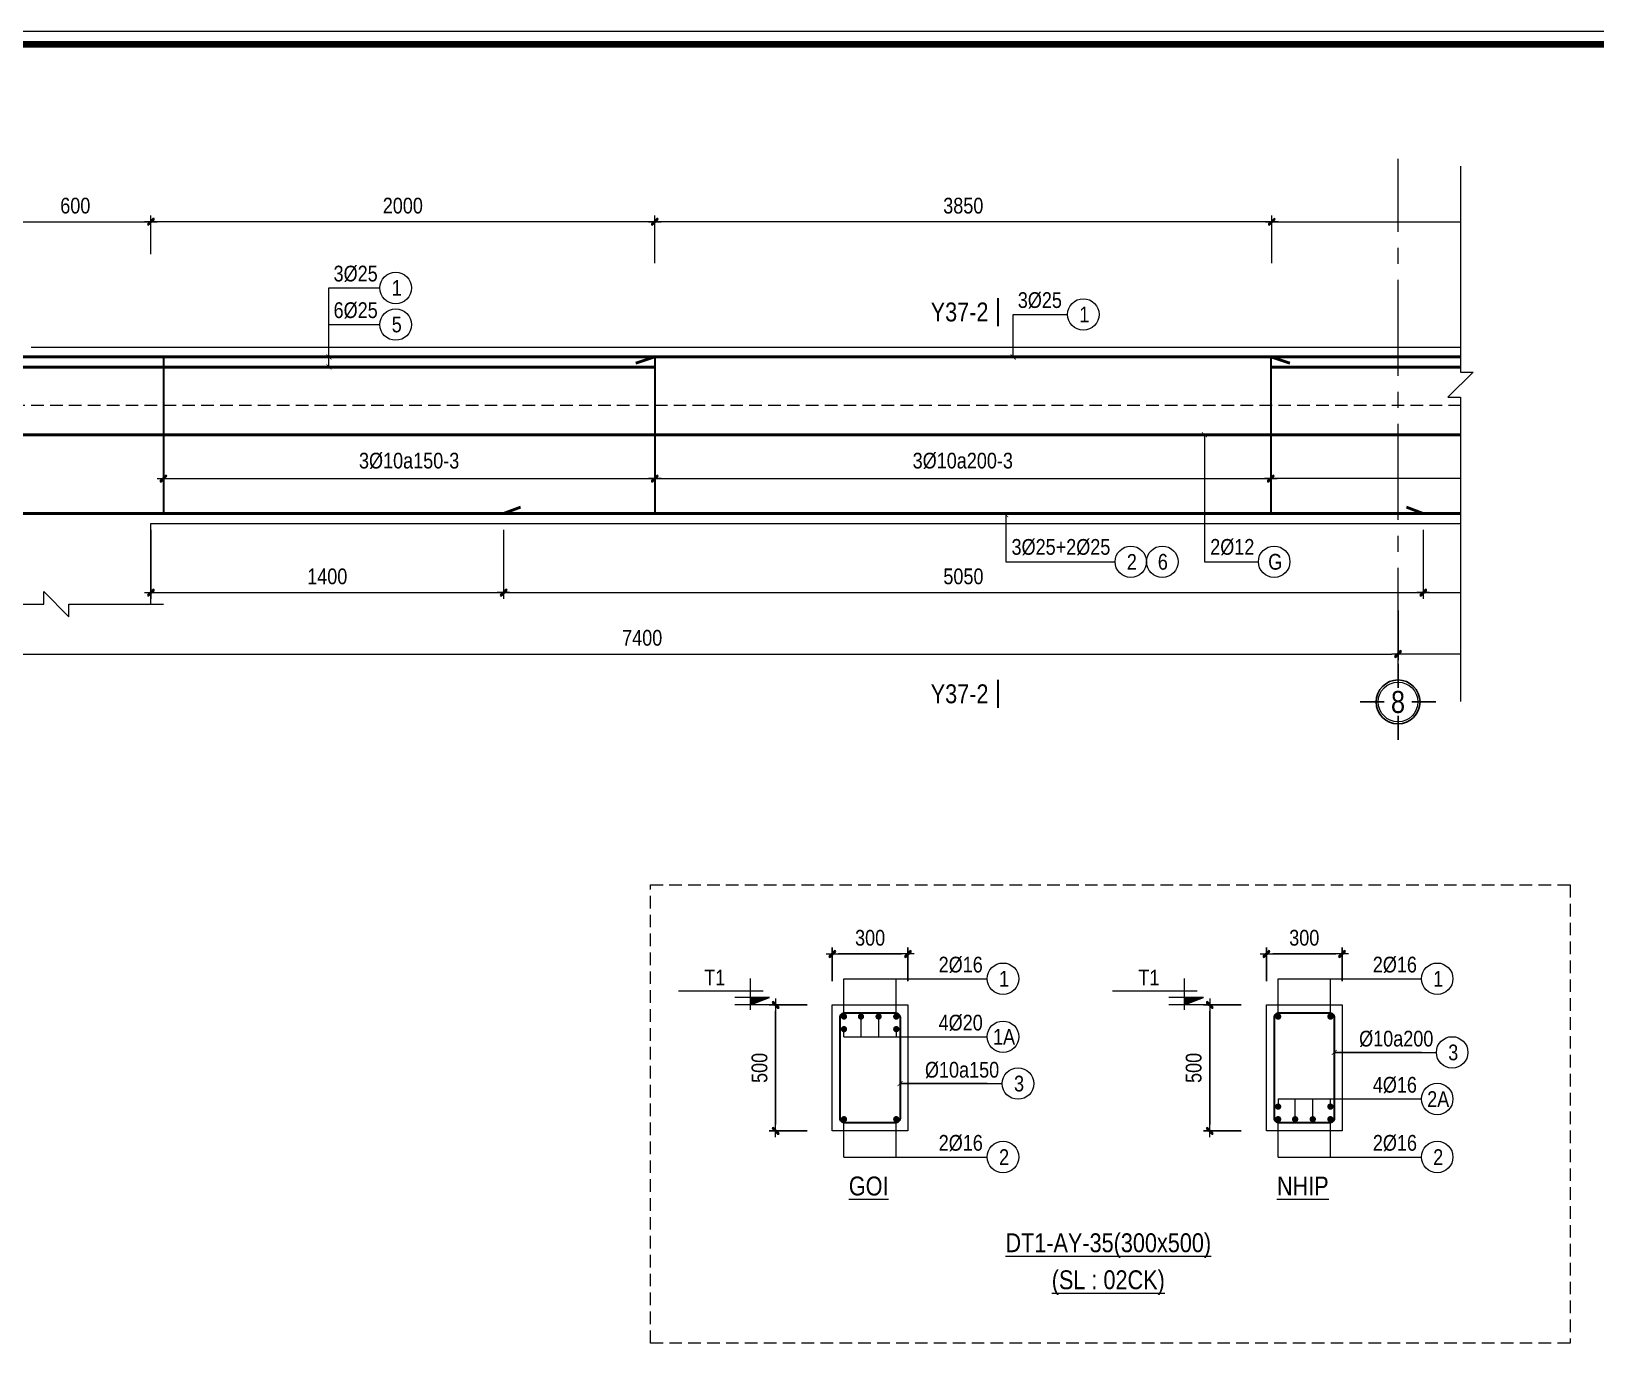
# Model space of a CAD drawing. Header units: millimetres. Extents: x 397144 to 8960116, y 345581 to 674207.
# Drawn here: x 5183217 to 5189426, y 658216 to 663512 of the extents above; entities that cross this region are included whole.
import ezdxf
from ezdxf.enums import TextEntityAlignment as Align
from ezdxf.xclip import XClip

# ---------------------------------------------------------------- set-up
doc = ezdxf.new("R2010")
doc.units = ezdxf.units.MM
doc.header["$XCLIPFRAME"] = 0
doc.header["$PDSIZE"] = -10
doc.linetypes.add('CENTER2', pattern=[28.575, 19.05, -3.175, 3.175, -3.175])
doc.linetypes.add('HIDDEN', pattern=[0.375, 0.25, -0.125])
doc.layers.get('0').update_dxf_attribs({"linetype": 'CONTINUOUS'})
doc.layers.get('Defpoints').update_dxf_attribs({"color": 12, "linetype": 'CONTINUOUS'})
for name, color, linetype, lineweight in [('2', 2, 'CONTINUOUS', 20), ('CDAI', 8, 'CONTINUOUS', 30), ('CTHEP', 2, 'CONTINUOUS', 50), ('DBAO', 3, 'CONTINUOUS', 20), ('DGIONG', 4, 'CONTINUOUS', 13), ('KTH', 150, 'CONTINUOUS', 5), ('Net khuat', 8, 'HIDDEN', 13), ('STICK', 1, 'CONTINUOUS', 9), ('TEXT', 7, 'CONTINUOUS', 15)]:
    doc.layers.add(name, color=color, linetype=linetype, lineweight=lineweight)
doc.layers.add('8', color=8, linetype='CONTINUOUS')
doc.layers.add('HATCH', color=7, linetype='CONTINUOUS', lineweight=5, true_color=0x2491ff)
doc.styles.add('HELVECONDENSE', font='VHELVCN_0.TTF')
doc.styles.add('Star-HelCon', font='VHELVCN_0.TTF')
doc.styles.add('TTP-HelCon', font='VHELVCN_0.TTF')
doc.styles.add('VNI-HELVE-CONDENSE', font='VHELVCN_0.TTF')
doc.dimstyles.new('kc-25', dxfattribs={"dimtxt": 62.5, "dimasz": 20, "dimexe": 20, "dimexo": 50, "dimgap": 25, "dimtad": 3, "dimdec": 0, "dimzin": 0, "dimdsep": 46, "dimtxsty": 'VNI-HELVE-CONDENSE', "dimblk": 'DIM', "dimcen": 2.5, "dimclrd": 256, "dimclre": 154, "dimclrt": 7, "dimaunit": 1, "dimadec": 0, "dimazin": 0, "dimtfac": 1, "dimtdec": 0, "dimtix": 1, "dimtmove": 0, "dimatfit": 3, "dimldrblk": 'DOT', "dimfxl": 1, "dimtolj": 1, "dimtzin": 0, "dimarcsym": 0})
doc.dimstyles.new('TTP-25', dxfattribs={"dimscale": 25, "dimtxt": 2.5, "dimasz": 1, "dimexe": 1, "dimexo": 1, "dimgap": 0.09, "dimtad": 0, "dimdec": 4, "dimrnd": 5, "dimzin": 9, "dimdsep": 46, "dimtxsty": 'TTP-HelCon', "dimblk": 'Stick1', "dimcen": 0.09, "dimdle": 1.5, "dimclrd": 256, "dimclre": 256, "dimclrt": 7, "dimadec": 0, "dimazin": 0, "dimtfac": 1, "dimtdec": 4, "dimtmove": 0, "dimatfit": 3, "dimldrblk": '_ArchTick1', "dimfxl": 1, "dimtvp": 1, "dimtolj": 1, "dimtzin": 0, "dimarcsym": 0})

# ---------------------------------------------------------------- blocks, each defined once
blk = doc.blocks.new('Stick1')
at = {"layer": 'STICK'}
h = blk.add_hatch(color=256, dxfattribs=at)
edge = h.paths.add_edge_path()
edge.add_line((0.3, 0.5), (-0.5, -0.3))
edge.add_arc((-0.4, -0.4), 0.141, 135, 315)
edge.add_line((-0.3, -0.5), (0.5, 0.3))
edge.add_arc((0.4, 0.4), 0.141, 315, 495)
blk.add_line((1, 0), (-1, 0), dxfattribs=at)
blk.add_lwpolyline([(0.3, 0.5), (-0.5, -0.3, 1), (-0.3, -0.5), (0.5, 0.3, 1), (0.3, 0.5, 1)], format="xyb", dxfattribs=at)
blk = doc.blocks.new('*D1173')
at = {"layer": 'Defpoints', "color": 0, "ltscale": 500, "transparency": 16777216}
for p in [(5186396.3, 659850.2), (5186396.3, 659716.9), (5186696.3, 659716.9)]:
    blk.add_point(p, dxfattribs=at)
at = {"layer": 'KTH', "lineweight": -2, "ltscale": 500, "transparency": 16777216}
for p, q in [((5186396.3, 659741.9), (5186396.3, 659875.2)), ((5186696.3, 659741.9), (5186696.3, 659875.2)), ((5186671.3, 659850.2), (5186421.3, 659850.2))]:
    blk.add_line(p, q, dxfattribs=at)
at = {"layer": 'KTH', "lineweight": -2, "ltscale": 500, "transparency": 16777216, "xscale": 25, "yscale": 25, "zscale": 25, "rotation": 180}
blk.add_blockref('Stick1', (5186396.3, 659850.2), dxfattribs=at)
at = {"layer": 'KTH', "lineweight": -2, "ltscale": 500, "transparency": 16777216, "xscale": 25, "yscale": 25, "zscale": 25}
blk.add_blockref('Stick1', (5186696.3, 659850.2), dxfattribs=at)
at = {"layer": 'KTH', "color": 7, "ltscale": 500, "transparency": 16777216, "insert": (5186546.3, 659914), "char_height": 62.5, "attachment_point": 5, "style": 'TTP-HelCon'}
blk.add_mtext('\\A1;300', dxfattribs=at)
blk = doc.blocks.new('_ArchTick1')
at = {"color": 0, "const_width": 3.81}
blk.add_lwpolyline([(-12.7, -12.7), (12.7, 12.7)], dxfattribs=at)
blk = doc.blocks.new('*D1174')
at = {"layer": 'Defpoints', "color": 0, "ltscale": 500, "transparency": 16777216}
for p in [(5186321.2, 659647.9), (5186171.3, 659147.9), (5186321.2, 659147.9)]:
    blk.add_point(p, dxfattribs=at)
at = {"layer": 'KTH', "lineweight": -2, "ltscale": 500, "transparency": 16777216}
for p, q in [((5186296.2, 659647.9), (5186146.3, 659647.9)), ((5186171.3, 659622.9), (5186171.3, 659172.9)), ((5186296.2, 659147.9), (5186146.3, 659147.9))]:
    blk.add_line(p, q, dxfattribs=at)
at = {"layer": 'KTH', "lineweight": -2, "ltscale": 500, "transparency": 16777216, "xscale": 25, "yscale": 25, "zscale": 25}
for p, rotation in [((5186171.3, 659647.9), 90), ((5186171.3, 659147.9), 270)]:
    blk.add_blockref('Stick1', p, dxfattribs=dict(at, rotation=rotation))
at = {"layer": 'KTH', "color": 7, "ltscale": 500, "transparency": 16777216, "insert": (5186107.5, 659397.9), "char_height": 62.5, "attachment_point": 5, "rotation": 90, "style": 'TTP-HelCon'}
blk.add_mtext('\\A1;500', dxfattribs=at)
blk = doc.blocks.new('CODE')
at = {"layer": 'DBAO'}
for p, q in [((-62.5, -20), (-62.5, 105)), ((-62.5, 0), (-137.5, 30)), ((-137.5, 30), (0, 30)), ((-137.5, 0), (0, 0)), ((-112.5, 55), (223.6, 55))]:
    blk.add_line(p, q, dxfattribs=at)
at = {"layer": 'HATCH', "color": 1}
blk.add_solid([(-62.5, 0), (-137.5, 30), (-62.5, 30)], dxfattribs=at)
blk = doc.blocks.new('DIM')
h = blk.add_hatch(color=1)
h.paths.add_polyline_path([(0.49, 0.29, 1), (0.29, 0.49), (-0.19, 0), (0.19, 0)])
h.paths.add_polyline_path([(0.19, 0), (-0.19, 0), (-0.49, -0.29, 1), (-0.29, -0.49)])
at = {"color": 9}
for p, q in [((-0.19, 0), (-1.5, 0)), ((0.19, 0), (1.5, 0))]:
    blk.add_line(p, q, dxfattribs=at)
at = {"color": 1}
for p, q in [((-0.49, -0.29), (0.29, 0.49)), ((-0.29, -0.49), (0.49, 0.29)), ((-0.19, 0), (0.19, 0))]:
    blk.add_line(p, q, dxfattribs=at)
blk.add_arc((-0.39, -0.39), 0.138, 135, 315, dxfattribs=at)
blk = doc.blocks.new('*D1175')
at = {"layer": 'Defpoints', "color": 0, "ltscale": 500, "transparency": 16777216}
for p in [(5188119.5, 659850.2), (5188119.5, 659716.9), (5188419.5, 659716.9)]:
    blk.add_point(p, dxfattribs=at)
at = {"layer": 'KTH', "lineweight": -2, "ltscale": 500, "transparency": 16777216}
for p, q in [((5188119.5, 659741.9), (5188119.5, 659875.2)), ((5188419.5, 659741.9), (5188419.5, 659875.2)), ((5188394.5, 659850.2), (5188144.5, 659850.2))]:
    blk.add_line(p, q, dxfattribs=at)
at = {"layer": 'KTH', "lineweight": -2, "ltscale": 500, "transparency": 16777216, "xscale": 25, "yscale": 25, "zscale": 25, "rotation": 180}
blk.add_blockref('Stick1', (5188119.5, 659850.2), dxfattribs=at)
at = {"layer": 'KTH', "lineweight": -2, "ltscale": 500, "transparency": 16777216, "xscale": 25, "yscale": 25, "zscale": 25}
blk.add_blockref('Stick1', (5188419.5, 659850.2), dxfattribs=at)
at = {"layer": 'KTH', "color": 7, "ltscale": 500, "transparency": 16777216, "insert": (5188269.5, 659914), "char_height": 62.5, "attachment_point": 5, "style": 'TTP-HelCon'}
blk.add_mtext('\\A1;300', dxfattribs=at)
blk = doc.blocks.new('*D1176')
at = {"layer": 'Defpoints', "color": 0, "ltscale": 500, "transparency": 16777216}
for p in [(5188044.4, 659647.9), (5187894.5, 659147.9), (5188044.4, 659147.9)]:
    blk.add_point(p, dxfattribs=at)
at = {"layer": 'KTH', "lineweight": -2, "ltscale": 500, "transparency": 16777216}
for p, q in [((5188019.4, 659647.9), (5187869.5, 659647.9)), ((5187894.5, 659622.9), (5187894.5, 659172.9)), ((5188019.4, 659147.9), (5187869.5, 659147.9))]:
    blk.add_line(p, q, dxfattribs=at)
at = {"layer": 'KTH', "lineweight": -2, "ltscale": 500, "transparency": 16777216, "xscale": 25, "yscale": 25, "zscale": 25}
for p, rotation in [((5187894.5, 659647.9), 90), ((5187894.5, 659147.9), 270)]:
    blk.add_blockref('Stick1', p, dxfattribs=dict(at, rotation=rotation))
at = {"layer": 'KTH', "color": 7, "ltscale": 500, "transparency": 16777216, "insert": (5187830.7, 659397.9), "char_height": 62.5, "attachment_point": 5, "rotation": 90, "style": 'TTP-HelCon'}
blk.add_mtext('\\A1;500', dxfattribs=at)
blk = doc.blocks.new('CHG_XX_Khung ten')
blk.add_lwpolyline([(15, 579), (826, 579), (826, 15), (15, 15)], close=True)
at = {"color": 4, "linetype": 'Continuous', "const_width": 1}
blk.add_lwpolyline([(17, 577), (824, 577), (824, 17), (17, 17)], close=True, dxfattribs=at)
blk = doc.blocks.new('*D8430')
at = {"layer": 'Defpoints', "color": 0, "transparency": 16777216}
for p in [(15164.5, 581.6), (17119.5, 565), (15164.5, 507.6)]:
    blk.add_point(p, dxfattribs=at)
at = {"layer": 'KTH', "lineweight": -2, "transparency": 16777216}
for p, q in [((15164.5, 556.6), (15164.5, 482.6)), ((17094.5, 507.6), (15189.5, 507.6)), ((17119.5, 540), (17119.5, 482.6))]:
    blk.add_line(p, q, dxfattribs=at)
at = {"layer": 'KTH', "lineweight": -2, "transparency": 16777216, "xscale": 25, "yscale": 25, "zscale": 25, "rotation": 180}
blk.add_blockref('Stick1', (15164.5, 507.6), dxfattribs=at)
at = {"layer": 'KTH', "lineweight": -2, "transparency": 16777216, "xscale": 25, "yscale": 25, "zscale": 25}
blk.add_blockref('Stick1', (17119.5, 507.6), dxfattribs=at)
at = {"layer": 'KTH', "color": 7, "transparency": 16777216, "insert": (16142, 577.5), "char_height": 62.5, "attachment_point": 5, "style": 'TTP-HelCon'}
blk.add_mtext('\\A1;3Þ10a150-3', dxfattribs=at)
blk = doc.blocks.new('*D8434')
at = {"layer": 'Defpoints', "color": 0, "transparency": 16777216}
for p in [(9669.5, 9.2), (15669.5, 9.1), (15669.5, -188.9)]:
    blk.add_point(p, dxfattribs=at)
at = {"layer": 'KTH', "lineweight": -2, "transparency": 16777216}
for p, q in [((9669.5, -15.8), (9669.5, -213.9)), ((15669.5, -15.9), (15669.5, -213.9)), ((9694.5, -188.9), (15644.5, -188.9))]:
    blk.add_line(p, q, dxfattribs=at)
at = {"layer": 'KTH', "lineweight": -2, "transparency": 16777216, "xscale": 25, "yscale": 25, "zscale": 25, "rotation": 180}
blk.add_blockref('Stick1', (9669.5, -188.9), dxfattribs=at)
at = {"layer": 'KTH', "lineweight": -2, "transparency": 16777216, "xscale": 25, "yscale": 25, "zscale": 25}
blk.add_blockref('Stick1', (15669.5, -188.9), dxfattribs=at)
at = {"layer": 'KTH', "color": 7, "transparency": 16777216, "insert": (12669.5, -125), "char_height": 62.5, "attachment_point": 5, "style": 'TTP-HelCon'}
blk.add_mtext('\\A1;7400', dxfattribs=at)
blk = doc.blocks.new('*D8435')
at = {"layer": 'Defpoints', "color": 0, "transparency": 16777216}
for p in [(12719.5, 647.6), (15164.5, 647.6), (15164.5, 507.5)]:
    blk.add_point(p, dxfattribs=at)
at = {"layer": 'KTH', "lineweight": -2, "transparency": 16777216}
for p, q in [((12719.5, 622.6), (12719.5, 482.5)), ((15164.5, 622.6), (15164.5, 482.5)), ((12744.5, 507.5), (15139.5, 507.5))]:
    blk.add_line(p, q, dxfattribs=at)
at = {"layer": 'KTH', "lineweight": -2, "transparency": 16777216, "xscale": 25, "yscale": 25, "zscale": 25, "rotation": 180}
blk.add_blockref('Stick1', (12719.5, 507.5), dxfattribs=at)
at = {"layer": 'KTH', "lineweight": -2, "transparency": 16777216, "xscale": 25, "yscale": 25, "zscale": 25}
blk.add_blockref('Stick1', (15164.5, 507.5), dxfattribs=at)
at = {"layer": 'KTH', "color": 7, "transparency": 16777216, "insert": (13942, 577.5), "char_height": 62.5, "attachment_point": 5, "style": 'TTP-HelCon'}
blk.add_mtext('\\A1;3Þ10a200-3', dxfattribs=at)
blk = doc.blocks.new('*D8436')
at = {"layer": 'Defpoints', "color": 0, "transparency": 16777216}
for p in [(12719.5, 647.6), (10769.5, 565.1), (12719.5, 507.6)]:
    blk.add_point(p, dxfattribs=at)
at = {"layer": 'KTH', "lineweight": -2, "transparency": 16777216}
for p, q in [((12719.5, 622.6), (12719.5, 482.6)), ((10769.5, 540.1), (10769.5, 482.6)), ((10794.5, 507.6), (12694.5, 507.6))]:
    blk.add_line(p, q, dxfattribs=at)
at = {"layer": 'KTH', "lineweight": -2, "transparency": 16777216, "xscale": 25, "yscale": 25, "zscale": 25, "rotation": 180}
blk.add_blockref('Stick1', (10769.5, 507.6), dxfattribs=at)
at = {"layer": 'KTH', "lineweight": -2, "transparency": 16777216, "xscale": 25, "yscale": 25, "zscale": 25}
blk.add_blockref('Stick1', (12719.5, 507.6), dxfattribs=at)
at = {"layer": 'KTH', "color": 7, "transparency": 16777216, "insert": (11744.5, 577.5), "char_height": 62.5, "attachment_point": 5, "style": 'TTP-HelCon'}
blk.add_mtext('\\A1;3Þ10a150-3', dxfattribs=at)
blk = doc.blocks.new('*D8437')
at = {"layer": 'Defpoints', "color": 0, "transparency": 16777216}
for p in [(12719.5, 1526.5), (12719.5, 1337.6), (15168.5, 1337.5)]:
    blk.add_point(p, dxfattribs=at)
at = {"layer": 'KTH', "lineweight": -2, "transparency": 16777216}
for p, q in [((12719.5, 1362.6), (12719.5, 1551.5)), ((15143.5, 1526.5), (12744.5, 1526.5)), ((15168.5, 1362.5), (15168.5, 1551.5))]:
    blk.add_line(p, q, dxfattribs=at)
at = {"layer": 'KTH', "lineweight": -2, "transparency": 16777216, "xscale": 25, "yscale": 25, "zscale": 25, "rotation": 180}
blk.add_blockref('Stick1', (12719.5, 1526.5), dxfattribs=at)
at = {"layer": 'KTH', "lineweight": -2, "transparency": 16777216, "xscale": 25, "yscale": 25, "zscale": 25}
blk.add_blockref('Stick1', (15168.5, 1526.5), dxfattribs=at)
at = {"layer": 'KTH', "color": 7, "transparency": 16777216, "insert": (13944, 1590.3), "char_height": 62.5, "attachment_point": 5, "style": 'TTP-HelCon'}
blk.add_mtext('\\A1;3850', dxfattribs=at)
blk = doc.blocks.new('*D8438')
at = {"layer": 'Defpoints', "color": 0, "transparency": 16777216}
for p in [(10719.5, 1526.6), (10719.5, 1373.5), (12719.5, 1373.5)]:
    blk.add_point(p, dxfattribs=at)
at = {"layer": 'KTH', "lineweight": -2, "transparency": 16777216}
for p, q in [((10719.5, 1398.5), (10719.5, 1551.6)), ((12694.5, 1526.6), (10744.5, 1526.6)), ((12719.5, 1398.5), (12719.5, 1551.6))]:
    blk.add_line(p, q, dxfattribs=at)
at = {"layer": 'KTH', "lineweight": -2, "transparency": 16777216, "xscale": 25, "yscale": 25, "zscale": 25, "rotation": 180}
blk.add_blockref('Stick1', (10719.5, 1526.6), dxfattribs=at)
at = {"layer": 'KTH', "lineweight": -2, "transparency": 16777216, "xscale": 25, "yscale": 25, "zscale": 25}
blk.add_blockref('Stick1', (12719.5, 1526.6), dxfattribs=at)
at = {"layer": 'KTH', "color": 7, "transparency": 16777216, "insert": (11719.5, 1590.4), "char_height": 62.5, "attachment_point": 5, "style": 'TTP-HelCon'}
blk.add_mtext('\\A1;2000', dxfattribs=at)
blk = doc.blocks.new('*D8439')
at = {"layer": 'Defpoints', "color": 0, "transparency": 16777216}
for p in [(17169.5, 1526.5), (15168.5, 1337.5), (17169.5, 1337.5)]:
    blk.add_point(p, dxfattribs=at)
at = {"layer": 'KTH', "lineweight": -2, "transparency": 16777216}
for p, q in [((15168.5, 1362.5), (15168.5, 1551.5)), ((15193.5, 1526.5), (17144.5, 1526.5)), ((17169.5, 1362.5), (17169.5, 1551.5))]:
    blk.add_line(p, q, dxfattribs=at)
at = {"layer": 'KTH', "lineweight": -2, "transparency": 16777216, "xscale": 25, "yscale": 25, "zscale": 25, "rotation": 180}
blk.add_blockref('Stick1', (15168.5, 1526.5), dxfattribs=at)
at = {"layer": 'KTH', "lineweight": -2, "transparency": 16777216, "xscale": 25, "yscale": 25, "zscale": 25}
blk.add_blockref('Stick1', (17169.5, 1526.5), dxfattribs=at)
at = {"layer": 'KTH', "color": 7, "transparency": 16777216, "insert": (16169, 1590.4), "char_height": 62.5, "attachment_point": 5, "style": 'TTP-HelCon'}
blk.add_mtext('\\A1;2000', dxfattribs=at)
blk = doc.blocks.new('dau truc')
blk.add_circle((0, 0), 180)
at = {"layer": '8'}
for p, q in [((0, 127), (0, 345)), ((-127, 0), (-345, 0)), ((345, 0), (127, 0)), ((0, -345), (0, -127))]:
    blk.add_line(p, q, dxfattribs=at)
blk.add_circle((0, 0), 200, dxfattribs=at)
at = {"layer": 'TEXT', "style": 'HELVECONDENSE'}
blk.add_attdef('A', text='', height=233, dxfattribs=at).set_placement((0, 0), align=Align.MIDDLE)
blk = doc.blocks.new('*D8440')
at = {"layer": 'Defpoints', "color": 0, "transparency": 16777216}
for p in [(10719.5, 1526.6), (10119.5, 1373.5), (10719.5, 1373.5)]:
    blk.add_point(p, dxfattribs=at)
at = {"layer": 'KTH', "lineweight": -2, "transparency": 16777216}
for p, q in [((10119.5, 1398.5), (10119.5, 1551.6)), ((10144.5, 1526.6), (10694.5, 1526.6)), ((10719.5, 1398.5), (10719.5, 1551.6))]:
    blk.add_line(p, q, dxfattribs=at)
at = {"layer": 'KTH', "lineweight": -2, "transparency": 16777216, "xscale": 25, "yscale": 25, "zscale": 25, "rotation": 180}
blk.add_blockref('Stick1', (10119.5, 1526.6), dxfattribs=at)
at = {"layer": 'KTH', "lineweight": -2, "transparency": 16777216, "xscale": 25, "yscale": 25, "zscale": 25}
blk.add_blockref('Stick1', (10719.5, 1526.6), dxfattribs=at)
at = {"layer": 'KTH', "color": 7, "transparency": 16777216, "insert": (10419.5, 1590.4), "char_height": 62.5, "attachment_point": 5, "style": 'TTP-HelCon'}
blk.add_mtext('\\A1;600', dxfattribs=at)
blk = doc.blocks.new('*D8442')
at = {"layer": 'Defpoints', "color": 0, "transparency": 16777216}
for p in [(10719.5, 329.2), (12119.5, 329.2), (12119.5, 54.9)]:
    blk.add_point(p, dxfattribs=at)
at = {"layer": 'KTH', "lineweight": -2, "transparency": 16777216}
for p, q in [((10719.5, 304.2), (10719.5, 29.9)), ((12119.5, 304.2), (12119.5, 29.9)), ((10744.5, 54.9), (12094.5, 54.9))]:
    blk.add_line(p, q, dxfattribs=at)
at = {"layer": 'KTH', "lineweight": -2, "transparency": 16777216, "xscale": 25, "yscale": 25, "zscale": 25, "rotation": 180}
blk.add_blockref('Stick1', (10719.5, 54.9), dxfattribs=at)
at = {"layer": 'KTH', "lineweight": -2, "transparency": 16777216, "xscale": 25, "yscale": 25, "zscale": 25}
blk.add_blockref('Stick1', (12119.5, 54.9), dxfattribs=at)
at = {"layer": 'KTH', "color": 7, "transparency": 16777216, "insert": (11419.5, 118.8), "char_height": 62.5, "attachment_point": 5, "style": 'TTP-HelCon'}
blk.add_mtext('\\A1;1400', dxfattribs=at)
blk = doc.blocks.new('*D8443')
at = {"layer": 'Defpoints', "color": 0, "transparency": 16777216}
for p in [(12119.5, 329.2), (15769.5, 266.5), (15769.5, 54.9)]:
    blk.add_point(p, dxfattribs=at)
at = {"layer": 'KTH', "lineweight": -2, "transparency": 16777216}
for p, q in [((12119.5, 304.2), (12119.5, 29.9)), ((15769.5, 241.5), (15769.5, 29.9)), ((12144.5, 54.9), (15744.5, 54.9))]:
    blk.add_line(p, q, dxfattribs=at)
at = {"layer": 'KTH', "lineweight": -2, "transparency": 16777216, "xscale": 25, "yscale": 25, "zscale": 25, "rotation": 180}
blk.add_blockref('Stick1', (12119.5, 54.9), dxfattribs=at)
at = {"layer": 'KTH', "lineweight": -2, "transparency": 16777216, "xscale": 25, "yscale": 25, "zscale": 25}
blk.add_blockref('Stick1', (15769.5, 54.9), dxfattribs=at)
at = {"layer": 'KTH', "color": 7, "transparency": 16777216, "insert": (13944.5, 118.8), "char_height": 62.5, "attachment_point": 5, "style": 'TTP-HelCon'}
blk.add_mtext('\\A1;5050', dxfattribs=at)
blk = doc.blocks.new('*D8444')
at = {"layer": 'Defpoints', "color": 0, "transparency": 16777216}
for p in [(15769.5, 329.2), (17169.5, 329.2), (17169.5, 54.9)]:
    blk.add_point(p, dxfattribs=at)
at = {"layer": 'KTH', "lineweight": -2, "transparency": 16777216}
for p, q in [((15769.5, 304.2), (15769.5, 29.9)), ((17169.5, 304.2), (17169.5, 29.9)), ((15794.5, 54.9), (17144.5, 54.9))]:
    blk.add_line(p, q, dxfattribs=at)
at = {"layer": 'KTH', "lineweight": -2, "transparency": 16777216, "xscale": 25, "yscale": 25, "zscale": 25, "rotation": 180}
blk.add_blockref('Stick1', (15769.5, 54.9), dxfattribs=at)
at = {"layer": 'KTH', "lineweight": -2, "transparency": 16777216, "xscale": 25, "yscale": 25, "zscale": 25}
blk.add_blockref('Stick1', (17169.5, 54.9), dxfattribs=at)
at = {"layer": 'KTH', "color": 7, "transparency": 16777216, "insert": (16469.5, 118.8), "char_height": 62.5, "attachment_point": 5, "style": 'TTP-HelCon'}
blk.add_mtext('\\A1;1400', dxfattribs=at)
blk = doc.blocks.new('*D2250')
at = {"layer": 'Defpoints', "color": 0, "transparency": 16777216}
for p in [(5211532.7, 645533.3), (5220632.7, 645533.3), (5220632.7, 645335.4)]:
    blk.add_point(p, dxfattribs=at)
at = {"layer": 'KTH', "lineweight": -2, "transparency": 16777216}
for p, q in [((5211532.7, 645508.3), (5211532.7, 645310.4)), ((5220632.7, 645508.3), (5220632.7, 645310.4)), ((5211557.7, 645335.4), (5220607.7, 645335.4))]:
    blk.add_line(p, q, dxfattribs=at)
at = {"layer": 'KTH', "lineweight": -2, "transparency": 16777216, "xscale": 25, "yscale": 25, "zscale": 25, "rotation": 180}
blk.add_blockref('Stick1', (5211532.7, 645335.4), dxfattribs=at)
at = {"layer": 'KTH', "lineweight": -2, "transparency": 16777216, "xscale": 25, "yscale": 25, "zscale": 25}
blk.add_blockref('Stick1', (5220632.7, 645335.4), dxfattribs=at)
at = {"layer": 'KTH', "color": 7, "transparency": 16777216, "insert": (5216082.7, 645399.2), "char_height": 62.5, "attachment_point": 5, "style": 'TTP-HelCon'}
blk.add_mtext('\\A1;9100', dxfattribs=at)
blk = doc.blocks.new('MC')
at = {"layer": 'CTHEP', "const_width": 10}
blk.add_lwpolyline([(0, 150), (0, 0)], dxfattribs=at)
at = {"layer": 'TEXT', "style": 'TTP-HelCon'}
blk.add_attdef('A', text='', height=100, dxfattribs=at).set_placement((-50, 25.5), align=Align.RIGHT)
blk = doc.blocks.new('Y-37')
at = {"layer": 'CDAI', "ltscale": 52.5}
for p, q in [((10769.46647, 994.19447), (10769.46647, 368.17833)), ((12719.46647, 994.19447), (12719.46647, 368.17364)), ((15164.46907, 994.12616), (15164.46907, 368.15516))]:
    blk.add_line(p, q, dxfattribs=at)
at = {"layer": 'CTHEP'}
for p, q in [((8019.50855, 950.18514), (12719.46647, 950.1735)), ((12644.46647, 965.19447), (12719.46647, 990.19447)), ((15239.46907, 965.12616), (15164.46907, 990.12616)), ((15168.50855, 950.18514), (19768.47047, 950.18514)), ((23468.50855, 950.18514), (28068.47047, 950.18514)), ((1119.46907, 681.17417), (49858.11137, 681.13827)), ((12119.46647, 368.19766), (12186.38283, 393.49718)), ((15769.46907, 368.19766), (15702.55272, 393.49718))]:
    blk.add_line(p, q, dxfattribs=at)
for points in [[(49989.46907, 361.93876), (49989.46907, 990.12597), (171.95451, 990.1847)], [(172.63649, 368.18914), (10138.47515, 368.18041), (10718.3369, 368.1785), (17169.46907, 368.15021), (17743.51458, 368.14833), (49905.53617, 368.12618), (49905.53617, 891.00169)]]:
    blk.add_lwpolyline(points, dxfattribs=at)
at = {"layer": 'DBAO'}
for p, q in [((50019.46907, 1029.07736), (17317.37532, 1029.12513)), ((50667.50865, 1029.08076), (20296.02848, 1029.12513))]:
    blk.add_line(p, q, dxfattribs=at)
for points in [[(10244.83035, 1029.35796), (17317.37532, 1029.12238)], [(10719.46647, 9.19447), (10719.46647, 329.16865), (17169.46907, 329.12616), (17169.46907, 9.12616)]]:
    blk.add_lwpolyline(points, dxfattribs=at)
at = {"layer": 'DGIONG'}
blk.add_lwpolyline([(10069.46907, 9.1983), (10294.46907, 9.1983), (10294.46907, 59.1983), (10394.46907, -40.8017), (10394.46907, 9.1983), (10769.46647, 9.19447)], dxfattribs=at)
for centre in [(11691.16566, 1264.00269), (11691.16566, 1118.70368), (14420.41618, 1158.71063), (14608.88811, 177.05539), (14733.88811, 177.05539), (15177.85993, 177.11262)]:
    blk.add_circle(centre, 62.5, dxfattribs=at)
at = {"layer": 'Net khuat', "linetype": 'CENTER2', "ltscale": 20}
blk.add_line((15669.46908, -228.29549), (15669.46908, 1777.04716), dxfattribs=at)
at = {"layer": 'Net khuat', "ltscale": 200}
blk.add_lwpolyline([(1769.46647, 329.18456), (1769.46647, 799.18779), (50019.46907, 799.18779)], dxfattribs=at)
at = {"xscale": 0.75, "yscale": 0.75, "zscale": 0.75}
for p in [(14081.38186, 1112.07815), (14081.38186, -403.57912)]:
    blk.add_blockref('MC', p, dxfattribs=at).add_auto_attribs({'A': 'Y37-2'})
at = {"layer": '2', "ltscale": 300}
ref = blk.add_blockref('dau truc', (15669.46908, -379.16002), dxfattribs=dict(at, xscale=0.4367131292819977, yscale=0.4367131292819977, zscale=0.4367131292819977))
ref.add_attrib('A', '8', dxfattribs={"layer": 'TEXT', "height": 87.5, "style": 'HELVECONDENSE'}).set_placement((15669.46908, -379.16002), align=Align.MIDDLE)
at = {"layer": 'TEXT', "style": 'TTP-HelCon'}
for s, p in [('3Þ25', (11444.65561, 1289.85563)), ('3Þ25', (14160.29229, 1184.56357, 0)), ('6Þ25', (11444.65561, 1144.55663)), ('3Þ25+2Þ25', (14135.44688, 204.95245)), ('2Þ12', (14924.05206, 205.00968, 0))]:
    blk.add_text(s, height=62.5, dxfattribs=at).set_placement(p)
at = {"layer": 'TEXT', "style": 'Star-HelCon'}
for s, p in [('1', (11695.33233, 1264.00269)), ('1', (14424.58284, 1158.71063)), ('5', (11695.33233, 1118.70368)), ('2', (14613.05477, 177.05539)), ('6', (14736.002, 177.05539)), ('G', (15182.02659, 177.11262))]:
    blk.add_text(s, height=62.5, dxfattribs=at).set_placement(p, align=Align.MIDDLE)
at = {"layer": 'KTH'}
for base, p1, p2, picture, middle in [((10719.46647, 1526.59264), (10119.46907, 1373.49591), (10719.46647, 1373.49591), '*D8440', (10419.46777, 1590.42597)), ((17169.46907, 1526.5205), (15168.46907, 1337.51667), (17169.46907, 1337.51667), '*D8439', (16168.96907, 1590.35384))]:
    dim = blk.add_linear_dim(base=base, p1=p1, p2=p2, angle=180, dimstyle='TTP-25', override={"dimtmove": 1}, dxfattribs=at)
    dim.commit()
    dim.dimension.update_dxf_attribs({"geometry": picture, "text_midpoint": middle})
for base, p1, p2, picture, middle in [((10719.46647, 1526.58881), (12719.46647, 1373.49591), (10719.46647, 1373.49591), '*D8438', (11719.46647, 1590.42214)), ((12119.46647, 54.93646), (10719.46647, 329.16865), (12119.46647, 329.15431), '*D8442', (11419.46647, 118.76979)), ((17169.46907, 54.93646), (15769.46907, 329.16865), (17169.46907, 329.15431), '*D8444', (16469.46907, 118.76979))]:
    dim = blk.add_linear_dim(base=base, p1=p1, p2=p2, dimstyle='TTP-25', override={"dimtmove": 1}, dxfattribs=at)
    dim.commit()
    dim.dimension.update_dxf_attribs({"geometry": picture, "text_midpoint": middle})
for base, p1, p2, text, picture, middle in [((12719.46647, 1526.51345), (15168.46907, 1337.5205), (12719.46647, 1337.58881), '3850', '*D8437', (13943.96777, 1590.34678)), ((12719.46647, 507.62211), (10769.46647, 565.09546), (12719.46647, 647.63529), '3Þ10a150-3', '*D8436', (11744.46647, 577.53877)), ((15164.46907, 507.54675), (12719.46647, 647.63529), (15164.46907, 647.56698), '3Þ10a200-3', '*D8435', (13941.96777, 577.46342)), ((15769.46907, 54.93646), (12119.46647, 329.15431), (15769.46907, 266.48743), '5050', '*D8443', (13944.46777, 118.76979))]:
    dim = blk.add_linear_dim(base=base, p1=p1, p2=p2, text=text, dimstyle='TTP-25', override={"dimtmove": 1}, dxfattribs=at)
    dim.commit()
    dim.dimension.update_dxf_attribs({"geometry": picture, "text_midpoint": middle})
for base, p1, p2, text, picture, middle in [((15164.46907, 507.5538), (17119.46907, 565.02715), (15164.46907, 581.55381), '3Þ10a150-3', '*D8430', (16141.96907, 577.47047)), ((15669.46908, -188.85876), (9669.46908, 9.1983), (15669.46908, 9.12425), '7400', '*D8434', (12669.46908, -125.02543))]:
    dim = blk.add_linear_dim(base=base, p1=p1, p2=p2, angle=180, text=text, dimstyle='TTP-25', override={"dimtmove": 1}, dxfattribs=at)
    dim.commit()
    dim.dimension.update_dxf_attribs({"geometry": picture, "text_midpoint": middle})
dim = blk.add_linear_dim(base=(24769.46908, -188.85876), p1=(15669.46908, 9.12425), p2=(24769.46908, 9.12425), angle=180, dimstyle='TTP-25', override={"dimtmove": 1}, dxfattribs=at)
dim.commit()
dim.dimension.update_dxf_attribs({"geometry": '*D2250', "text_midpoint": (20219.46908, -125.02543), "insert": (-5195863.24964, -645524.21167)})
at = {"layer": 'DGIONG'}
for points in [[(11426.14384, 990.19458), (11426.14358, 1264.00269), (11628.66566, 1264.00269)], [(11426.14349, 950.19458), (11426.14322, 1118.70368), (11628.66531, 1118.70368)], [(14141.78052, 990.20152), (14141.78026, 1158.71063), (14357.91618, 1158.71063)], [(14901.04188, 681.15719), (14901.04003, 177.11262), (15115.35993, 177.11262)], [(14112.43511, 364.09965), (14112.43485, 177.05539), (14546.38811, 177.05539)]]:
    blk.add_leader(points, dimstyle='kc-25', override={"dimtad": 0, "dimldrblk": 'ArchTick', "dimfxl": 100, "dimarcsym": 1}, dxfattribs=at)

msp = doc.modelspace()

# ---------------------------------------------------------------- linework, layer by layer
at = {"layer": 'CDAI'}
for points in [[(5186446.32125, 659616.68757), (5186646.32125, 659616.68757, -0.4142135624), (5186665.07125, 659597.93757), (5186665.07125, 659197.93757, -0.4142135624), (5186646.32125, 659179.18757), (5186446.32125, 659179.18757, -0.4142135624), (5186427.57125, 659197.93757), (5186427.57125, 659597.93757, -0.4142135624)], [(5188169.53059, 659616.68757), (5188369.53059, 659616.68757, -0.4142135624), (5188388.28059, 659597.93757), (5188388.28059, 659197.93757, -0.4142135624), (5188369.53059, 659179.18757), (5188169.53059, 659179.18757, -0.4142135624), (5188150.78059, 659197.93757), (5188150.78059, 659597.93757, -0.4142135624)]]:
    msp.add_lwpolyline(points, format="xyb", close=True, dxfattribs=at)
at = {"layer": 'CTHEP', "const_width": 12.5}
for points in [[(5186436.32125, 659601.68757, 1), (5186448.82125, 659601.68757, 1)], [(5186503.82125, 659601.68757, 1), (5186516.32125, 659601.68757, 1)], [(5186573.82125, 659601.68757, 1), (5186586.32125, 659601.68757, 1)], [(5186643.82125, 659601.68757, 1), (5186656.32125, 659601.68757, 1)], [(5188159.53059, 659601.68757, 1), (5188172.03059, 659601.68757, 1)], [(5188367.03059, 659601.68757, 1), (5188379.53059, 659601.68757, 1)], [(5186436.32125, 659551.68757, 1), (5186448.82125, 659551.68757, 1)], [(5186643.82125, 659551.68757, 1), (5186656.32125, 659551.68757, 1)], [(5188159.53059, 659244.18757, -1), (5188172.03059, 659244.18757, -1)], [(5188367.03059, 659244.18757, -1), (5188379.53059, 659244.18757, -1)], [(5186436.32125, 659194.18757, 1), (5186448.82125, 659194.18757, 1)], [(5186643.82125, 659194.18757, 1), (5186656.32125, 659194.18757, 1)], [(5188159.53059, 659194.18757, 1), (5188172.03059, 659194.18757, 1)], [(5188227.03059, 659194.18757, 1), (5188239.53059, 659194.18757, 1)], [(5188297.03059, 659194.18757, 1), (5188309.53059, 659194.18757, 1)], [(5188367.03059, 659194.18757, 1), (5188379.53059, 659194.18757, 1)]]:
    msp.add_lwpolyline(points, format="xyb", close=True, dxfattribs=at)
at = {"layer": 'DBAO', "flags": 128}
for points in [[(5186696.32125, 659647.93757), (5186696.32125, 659147.93757), (5186396.32125, 659147.93757), (5186396.32125, 659647.93757)], [(5186396.32125, 659647.93757), (5186696.32125, 659647.93757)], [(5188419.53059, 659647.93757), (5188419.53059, 659147.93757), (5188119.53059, 659147.93757), (5188119.53059, 659647.93757)], [(5188119.53059, 659647.93757), (5188419.53059, 659647.93757)]]:
    msp.add_lwpolyline(points, dxfattribs=at)
at = {"layer": 'DGIONG'}
for p, q in [((5186442.57125, 659601.68757), (5186442.57125, 659751.68757)), ((5186442.57125, 659751.68757), (5187011.32125, 659751.68757)), ((5186650.07125, 659601.68757), (5186650.07125, 659751.68757)), ((5188165.78059, 659601.68757), (5188165.78059, 659751.68757)), ((5188165.78059, 659751.68757), (5188734.53059, 659751.68757)), ((5188373.28059, 659601.68757), (5188373.28059, 659751.68757)), ((5186442.57125, 659521.32605), (5186442.57125, 659551.68757)), ((5186510.07125, 659601.68757), (5186510.07125, 659521.32605)), ((5186580.07125, 659601.68757), (5186580.07125, 659521.32605)), ((5186650.07125, 659551.68757), (5186650.07125, 659521.32605)), ((5186442.57125, 659521.32605), (5187011.32125, 659521.32605)), ((5188388.28059, 659459.32826), (5188794.03059, 659459.32826)), ((5186665.07125, 659335.77624), (5187070.82125, 659335.77624)), ((5188165.78059, 659274.54909), (5188734.53059, 659274.54909)), ((5188165.78059, 659274.54909), (5188165.78059, 659244.18757)), ((5188233.28059, 659194.18757), (5188233.28059, 659274.54909)), ((5188303.28059, 659194.18757), (5188303.28059, 659274.54909)), ((5188373.28059, 659244.18757), (5188373.28059, 659274.54909)), ((5186442.57125, 659044.18757), (5186442.57125, 659194.18757)), ((5186650.07125, 659044.18757), (5186650.07125, 659194.18757)), ((5188165.78059, 659044.18757), (5188165.78059, 659194.18757)), ((5188373.28059, 659044.18757), (5188373.28059, 659194.18757)), ((5186442.57125, 659044.18757), (5187011.32125, 659044.18757)), ((5188165.78059, 659044.18757), (5188734.53059, 659044.18757))]:
    msp.add_line(p, q, dxfattribs=at)
for centre in [(5187073.82125, 659751.68757), (5188797.03059, 659751.68757), (5187073.82125, 659521.32605), (5188856.53059, 659459.32826), (5187133.32125, 659335.77624), (5188797.03059, 659274.54909), (5187073.82125, 659044.18757), (5188797.03059, 659044.18757)]:
    msp.add_circle(centre, 62.5, dxfattribs=at)
at = {"layer": 'Net khuat', "ltscale": 200}
msp.add_lwpolyline([(5185674.30201, 660124.23897), (5189324.48259, 660124.23897), (5189324.48259, 658305.94682), (5185674.30201, 658305.94682)], close=True, dxfattribs=at)

# ---------------------------------------------------------------- block references
at = {"layer": 'KTH', "linetype": 'Continuous', "xscale": -1}
for p in [(5186008.8347, 659647.93757), (5187732.04404, 659647.93757)]:
    msp.add_blockref('CODE', p, dxfattribs=at)

# ---------------------------------------------------------------- texts
at = {"layer": 'TEXT', "style": 'TTP-HelCon'}
for s, height, p in [('2Þ16', 62.5, (5186905.82125, 659776.68757)), ('2Þ16', 62.5, (5188629.03059, 659776.68757)), ('4Þ20', 62.5, (5186905.82125, 659546.32605)), ('Þ10a200', 62.5, (5188634.53059, 659482.82826)), ('Þ10a150', 62.5, (5186911.32125, 659359.27624)), ('4Þ16', 62.5, (5188629.03059, 659299.54909)), ('2Þ16', 62.5, (5186906.0866, 659069.18757)), ('2Þ16', 62.5, (5188629.29594, 659069.18757)), ('%%UGOI', 75, (5186540.59491, 658891.6351)), ('%%UNHIP', 75, (5188263.80425, 658891.6351)), ('%%UDT1-AY-35(300x500)', 75, (5187491.57162, 658666.26725)), ('%%U(SL : 02CK)', 75, (5187491.57162, 658519.37265))]:
    msp.add_text(s, height=height, dxfattribs=at).set_placement(p, align=Align.CENTER)
for p in [(5186051.10137, 659724.93256), (5187774.31071, 659724.93256)]:
    msp.add_text('T1    ', height=62.5, dxfattribs=at).set_placement(p, align=Align.RIGHT)
at = {"layer": 'TEXT', "style": 'Star-HelCon'}
for s, p in [('1', (5187077.98792, 659751.68757)), ('1', (5188801.19726, 659751.68757)), ('1A', (5187077.98792, 659521.32605)), ('3', (5188860.69726, 659459.32826)), ('3', (5187137.48792, 659335.77624)), ('2A', (5188801.19726, 659274.54909)), ('2', (5187077.98792, 659044.18757)), ('2', (5188801.19726, 659044.18757))]:
    msp.add_text(s, height=62.5, dxfattribs=at).set_placement(p, align=Align.MIDDLE)

# ---------------------------------------------------------------- dimensions: what is measured, and where the dimension line sits
at = {"layer": 'KTH', "ltscale": 500}
for base, p1, p2, picture, middle in [((5186396.32125, 659850.18757), (5186696.32125, 659716.94951), (5186396.32125, 659716.94951), '*D1173', (5186546.32125, 659914.0209)), ((5188119.53059, 659850.18757), (5188419.53059, 659716.94951), (5188119.53059, 659716.94951), '*D1175', (5188269.53059, 659914.0209))]:
    dim = msp.add_linear_dim(base=base, p1=p1, p2=p2, dimstyle='TTP-25', override={"dimtxsty": 'TTP-HelCon'}, dxfattribs=at)
    dim.commit()
    dim.dimension.update_dxf_attribs({"geometry": picture, "text_midpoint": middle})
for base, p1, p2, picture, middle in [((5186171.3347, 659147.93757), (5186321.16751, 659647.93757), (5186321.16751, 659147.93757), '*D1174', (5186107.50137, 659397.93757)), ((5187894.54404, 659147.93757), (5188044.37685, 659647.93757), (5188044.37685, 659147.93757), '*D1176', (5187830.71071, 659397.93757))]:
    dim = msp.add_linear_dim(base=base, p1=p1, p2=p2, angle=90, dimstyle='TTP-25', override={"dimtxsty": 'TTP-HelCon'}, dxfattribs=at)
    dim.commit()
    dim.dimension.update_dxf_attribs({"geometry": picture, "text_midpoint": middle})

# ---------------------------------------------------------------- leaders
at = {"layer": 'DGIONG'}
for points in [[(5188388.28059, 659459.32826), (5188734.21104, 659459.32826)], [(5186665.07125, 659335.77624), (5187011.0017, 659335.77624)]]:
    msp.add_leader(points, dimstyle='kc-25', override={"dimtad": 0, "dimldrblk": 'ArchTick', "dimfxl": 100, "dimarcsym": 1}, dxfattribs=at)

# ---------------------------------------------------------------- next in the draw order: block references
at = {"layer": 'KTH', "ltscale": 0.8, "xscale": 25.92478421702978, "yscale": 25.92478421702978, "zscale": 25.92478421702978}
msp.add_blockref('CHG_XX_Khung ten', (5171680.77848, 648501.85593), dxfattribs=at)

# ---------------------------------------------------------------- next in the draw order: linework, layer by layer
at = {"layer": 'DGIONG'}
msp.add_lwpolyline([(5188889.27901, 662976.46125), (5188889.27901, 662159.96288), (5188939.27901, 662159.96288), (5188839.27901, 662059.96288), (5188889.27901, 662059.96288), (5188889.27901, 660852.27076)], dxfattribs=at)

# ---------------------------------------------------------------- next in the draw order: block references
at = {"layer": 'KTH'}
ref = msp.add_blockref('Y-37', (5172972.14036, 661229.57767), dxfattribs=at)
XClip(ref).set_block_clipping_path([(-1082.3919523181, -731.137271678), (15917.7538879691, 2061.5065021181)])
ref = msp.add_blockref('Y-37', (5157655.0179, 658006.51293), dxfattribs=at)
XClip(ref).set_block_clipping_path([(15463.3454985004, -731.137271678), (25080.8919866411, 2170.0343434394)])

doc.saveas('drawing.dxf')
